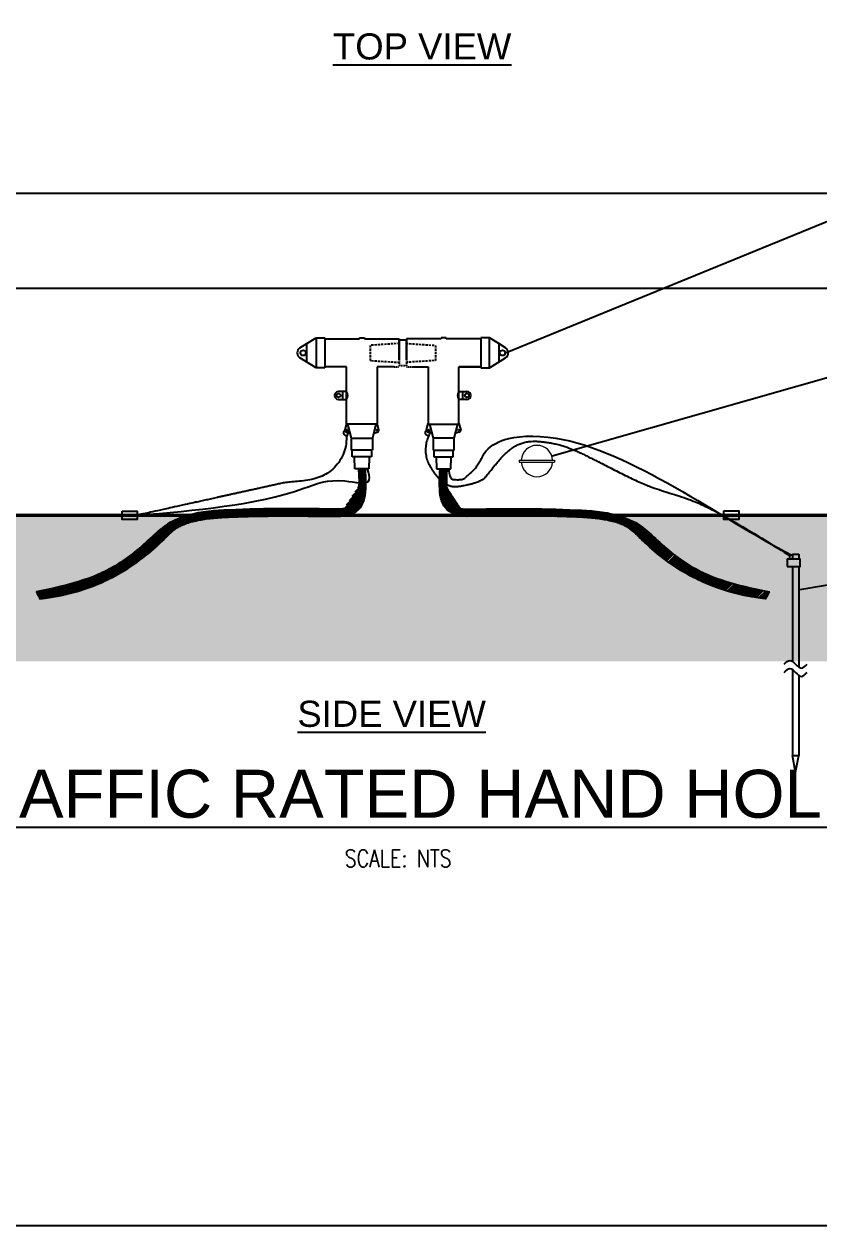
# Model space of a CAD drawing. Header units: feet. Extents: x -689 to 1837, y -511 to 1546.
# Drawn here: x 1557.3 to 1648.6, y 0 to 138 of the extents above; entities that cross this region are included whole.
import ezdxf

# ---------------------------------------------------------------- set-up
doc = ezdxf.new("R2010")
doc.units = ezdxf.units.FT
doc.header["$MEASUREMENT"] = 0
doc.linetypes.add('HIDDEN', pattern=[0.375, 0.25, -0.125])
for name, color, linetype in [('CABLE', 2, 'Continuous'), ('E-DETL', 7, 'Continuous'), ('E-EQPM-HRDW', 16, 'Continuous'), ('E-GRND', 3, 'Continuous'), ('EQUIPMENT', 6, 'Continuous'), ('G-ANNO-TEXT', 1, 'Continuous'), ('SOIL', 254, 'Continuous'), ('TEXT', 1, 'Continuous'), ('X-SES2-TREN_SECT$0$G-TEXT', 7, 'Continuous')]:
    doc.layers.add(name, color=color, linetype=linetype)
doc.layers.add('CONDUIT', color=6, linetype='Continuous', lineweight=18)
doc.layers.add('G-ANNO-NONPLOT', color=181, linetype='Continuous', plot=False)
doc.layers.add('G-NPLT', color=67, linetype='Continuous', plot=False)
doc.styles.add('NEI-A', font='arial.ttf')
pattern_1 = [(45, (-6020171.330312392, -2131001.438029963), (-0.08750446417183527, 0.08750446417183527), [])]
pattern_2 = [(45, (-6020180.722939454, -2131001.438029963), (-0.08750446417183527, 0.08750446417183527), [])]

msp = doc.modelspace()

# ---------------------------------------------------------------- hatches: boundary and pattern name
at = {"layer": 'G-ANNO-NONPLOT', "true_color": 0xf8d731}
h = msp.add_hatch(dxfattribs=at)
h.set_pattern_fill('ANSI31', color=40, scale=0.9900000000000001)
h.set_pattern_definition(pattern_2)
edge = h.paths.add_edge_path()
edge.add_arc((1594.845111898147, 89.05027912184596), 3.371146855893491, 285.8633962950907, 300.136237764928)
edge.add_spline(control_points=[(1596.537622530945, 86.13479650625959), (1596.62710319832, 84.31677705375478), (1596.570448214188, 81.68320287112147), (1593.480939805508, 81.44693551817909), (1593.480939805508, 81.44693551817909)], knot_values=[83.43145569272993, 83.43145569272993, 83.43145569272993, 83.43145569272993, 87.87574356637529, 89.95647029016055, 89.95647029016055, 89.95647029016055, 89.95647029016055], weights=[1, 1, 1, 1, 1], degree=3, periodic=0)
edge.add_spline(control_points=[(1593.480939805508, 81.44693551817909), (1593.068867222406, 81.45222216146067), (1592.657252458856, 81.45750280376524), (1590.184753299691, 81.48785106698051), (1588.134877856821, 81.50719540379941), (1585.076879173517, 81.4850560342893), (1584.060348224826, 81.46916541736573), (1582.539676512592, 81.42741953581572), (1582.033473035321, 81.41052016569301), (1581.022421272472, 81.36990657495335), (1580.514622350223, 81.34710230864584), (1579.401696769521, 81.280724467244), (1578.802533746697, 81.23117705387995), (1577.690034181811, 81.08391162427142), (1577.174056690186, 80.98916392121464), (1576.187381174415, 80.7346367505379), (1575.73010128364, 80.5769672547467), (1575.180608632043, 80.31664645858109), (1575.030411618762, 80.23543065600097), (1574.75628433004, 80.06622882839292), (1574.63782669697, 79.98241882072762), (1574.353518726304, 79.75517560867593), (1574.192023717798, 79.61187440156937), (1573.840303711593, 79.27970393421128), (1573.650211528875, 79.09097202355042), (1573.234461320564, 78.68023229762912), (1573.003857607022, 78.45556872803718), (1571.975187166594, 77.49594769394025), (1571.129031179473, 76.7992053781636), (1569.337475385517, 75.52330799587071), (1568.388520153239, 74.94341895449907), (1566.67841169145, 74.06724853441119), (1565.936707498506, 73.7358755171299), (1564.007004874758, 72.99143427051604), (1562.797720153816, 72.63342442782596), (1560.954470732249, 72.24554013693705), (1560.33515692316, 72.14112893445417), (1559.516526430845, 72.03754002274945), (1559.319448517635, 72.01537605002522), (1559.122499509715, 71.99578438326716)], knot_values=[0, 0, 0, 0, 1.248940863479177, 1.248940863479177, 7.510492271591446, 7.510492271591446, 10.64126797564758, 10.64126797564758, 12.20665582767566, 12.20665582767566, 13.77204367970373, 13.77204367970373, 15.77184317922644, 15.77184317922644, 17.66237193590699, 17.66237193590699, 19.55290069258755, 19.55290069258755, 20.34553650617276, 20.34553650617276, 21.13817231975798, 21.13817231975798, 21.99962579107284, 21.99962579107284, 22.86179158790927, 22.86179158790927, 23.72395738474571, 23.72395738474571, 26.70471573263455, 26.70471573263455, 29.68547408052339, 29.68547408052339, 31.86214855415614, 31.86214855415614, 35.23481619579239, 35.23481619579239, 36.92115001661051, 36.92115001661051, 37.45383673220445, 37.45383673220445, 37.45383673220445, 37.45383673220445], weights=[1, 1, 1, 1, 1, 1, 1, 1, 1, 1, 1, 1, 1, 1, 1, 1, 1, 1, 1, 1, 1, 1, 1, 1, 1, 1, 1, 1, 1, 1, 1, 1, 1, 1, 1, 1, 1, 1, 1, 1], degree=3, periodic=0)
edge.add_spline(control_points=[(1559.122499509715, 71.99578438326716), (1558.984669536352, 72.25620164955035), (1558.846839564852, 72.5166189162992), (1558.709009593353, 72.77703618211672)], knot_values=[37.45383673220445, 37.45383673220445, 37.45383673220445, 37.45383673220445, 38.45383673220445, 38.45383673220445, 38.45383673220445, 38.45383673220445], weights=[1, 1, 1, 1], degree=3, periodic=0)
edge.add_spline(control_points=[(1558.709009593353, 72.77703618211672), (1561.670488920063, 73.40578785119578), (1566.415741219185, 74.4132523550652), (1570.872594653629, 77.97369866119698), (1573.489509464242, 80.55119019467384), (1576.663106018677, 81.92696805065498), (1583.505901115946, 82.39326275046915), (1589.339766233228, 82.31890609581023), (1593.602307497524, 82.26457705302164)], knot_values=[38.45383673220445, 38.45383673220445, 38.45383673220445, 38.45383673220445, 47.46530847609966, 52.8931430027568, 55.44213900193881, 58.48591759060378, 63.24841332338417, 76.16766898730667, 76.16766898730667, 76.16766898730667, 76.16766898730667], weights=[1, 1, 1, 1, 1, 1, 1, 1, 1], degree=3, periodic=0)
edge.add_spline(control_points=[(1593.602307497524, 82.26457705302164), (1593.96886087954, 82.30793706607074), (1595.630977585912, 82.50455072661862), (1595.80181048438, 84.26169476425275), (1595.766597189941, 85.80751857254654)], knot_values=[76.16766898730667, 76.16766898730667, 76.16766898730667, 76.16766898730667, 77.22583108524645, 80.96584840572132, 80.96584840572132, 80.96584840572132, 80.96584840572132], weights=[1, 1, 1, 1, 1], degree=3, periodic=0)
edge = h.paths.add_edge_path()
edge.add_spline(control_points=[(1595.766597189009, 85.80751857254654), (1595.758559970185, 86.1603434337303), (1595.741751379333, 86.52234695851803), (1595.72494278755, 86.88435048330575)], knot_values=[80.96584840608911, 80.96584840608911, 80.96584840608911, 80.96584840608911, 81.81948456108434, 81.81948456108434, 81.81948456108434, 81.81948456108434], weights=[1, 1, 1, 1], degree=3, periodic=0)
edge.add_spline(control_points=[(1595.72494278755, 86.88435048330575), (1595.800263292156, 86.88435048330575), (1595.875583794899, 86.88435048330575), (1595.950904298574, 86.88435048330575)], knot_values=[81.81948456108434, 81.81948456108434, 81.81948456108434, 81.81948456108434, 82.11226807174496, 82.11226807174496, 82.11226807174496, 82.11226807174496], weights=[1, 1, 1, 1], degree=3, periodic=0)
edge.add_spline(control_points=[(1595.950904298574, 86.88435048330575), (1596.029566485435, 86.88435048330575), (1596.108228671364, 86.88435048330575), (1596.186890859157, 86.88435048330575)], knot_values=[82.11226807174496, 82.11226807174496, 82.11226807174496, 82.11226807174496, 82.4180412693049, 82.4180412693049, 82.4180412693049, 82.4180412693049], weights=[1, 1, 1, 1], degree=3, periodic=0)
edge.add_spline(control_points=[(1596.186890859157, 86.88435048330575), (1596.226221953519, 86.88435048330575), (1596.265553046949, 86.88435048330575), (1596.30488414038, 86.88435048330575)], knot_values=[82.4180412693049, 82.4180412693049, 82.4180412693049, 82.4180412693049, 82.57092786788061, 82.57092786788061, 82.57092786788061, 82.57092786788061], weights=[1, 1, 1, 1], degree=3, periodic=0)
edge.add_spline(control_points=[(1596.30488414038, 86.88435048330575), (1596.336669920944, 86.88435048330575), (1596.368455700576, 86.88435048330575), (1596.400241482072, 86.88435048330575)], knot_values=[82.57092786788061, 82.57092786788061, 82.57092786788061, 82.57092786788061, 82.69448456108434, 82.69448456108434, 82.69448456108434, 82.69448456108434], weights=[1, 1, 1, 1], degree=3, periodic=0)
edge.add_spline(control_points=[(1596.400241482072, 86.88435048330575), (1596.416320023127, 86.88435048330575), (1596.43239856232, 86.88435048330575), (1596.448477103375, 86.88435048330575)], knot_values=[82.69448456108434, 82.69448456108434, 82.69448456108434, 82.69448456108434, 82.75698456108434, 82.75698456108434, 82.75698456108434, 82.75698456108434], weights=[1, 1, 1, 1], degree=3, periodic=0)
edge.add_spline(control_points=[(1596.448477103375, 86.88435048330575), (1596.456516373903, 86.88435048330575), (1596.46455564443, 86.88435048330575), (1596.472594914958, 86.88435048330575)], knot_values=[82.75698456108434, 82.75698456108434, 82.75698456108434, 82.75698456108434, 82.78823456108434, 82.78823456108434, 82.78823456108434, 82.78823456108434], weights=[1, 1, 1, 1], degree=3, periodic=0)
edge.add_spline(control_points=[(1596.472594914958, 86.88435048330575), (1596.476614550687, 86.88435048330575), (1596.480634185486, 86.88435048330575), (1596.484653820284, 86.88435048330575)], knot_values=[82.78823456108434, 82.78823456108434, 82.78823456108434, 82.78823456108434, 82.80385956108434, 82.80385956108434, 82.80385956108434, 82.80385956108434], weights=[1, 1, 1, 1], degree=3, periodic=0)
edge.add_spline(control_points=[(1596.496711253189, 86.88435048330575), (1596.496711743996, 86.88435048330575), (1596.496712234803, 86.88435048330575), (1596.49671272561, 86.88435048330575), (1596.510551548563, 86.63593291398138), (1596.525301191024, 86.38513479521498), (1596.537622530945, 86.13479650625959)], knot_values=[82.8194826537357, 82.8194826537357, 82.8194826537357, 82.8194826537357, 82.81948456108434, 82.81948456108434, 82.81948456108434, 83.43145569272993, 83.43145569272993, 83.43145569272993, 83.43145569272993], weights=[1, 1, 1, 1, 1, 1, 1], degree=3, periodic=0)
edge.add_spline(control_points=[(1596.537622530945, 86.13479650625959), (1596.62710319832, 84.31677705375478), (1596.570448214188, 81.68320287112147), (1593.480939805508, 81.44693551817909), (1593.480939805508, 81.44693551817909)], knot_values=[83.43145569272993, 83.43145569272993, 83.43145569272993, 83.43145569272993, 87.87574356637529, 89.95647029016055, 89.95647029016055, 89.95647029016055, 89.95647029016055], weights=[1, 1, 1, 1, 1], degree=3, periodic=0)
edge.add_arc((1594.845111898147, 89.05027912184596), 3.371146855971749, 285.8633962778754, 300.13623776492796, ccw=False)
h = msp.add_hatch(dxfattribs=at)
h.set_pattern_fill('ANSI31', color=40, scale=0.9900000000000001)
h.set_pattern_definition(pattern_2)
edge = h.paths.add_edge_path()
edge.add_spline(control_points=[(1596.537622530945, 86.13479650625959), (1596.62710319832, 84.31677705375478), (1596.570448214188, 81.68320287112147), (1593.480939805508, 81.44693551817909), (1593.480939805508, 81.44693551817909)], knot_values=[83.43145569272993, 83.43145569272993, 83.43145569272993, 83.43145569272993, 87.87574356637529, 89.95647029016055, 89.95647029016055, 89.95647029016055, 89.95647029016055], weights=[1, 1, 1, 1, 1], degree=3, periodic=0)
edge.add_spline(control_points=[(1593.480939805508, 81.44693551817909), (1593.068867222406, 81.45222216146067), (1592.657252458856, 81.45750280376524), (1590.184753299691, 81.48785106698051), (1588.134877856821, 81.50719540379941), (1585.076879173517, 81.4850560342893), (1584.060348224826, 81.46916541736573), (1582.539676512592, 81.42741953581572), (1582.033473035321, 81.41052016569301), (1581.022421272472, 81.36990657495335), (1580.514622350223, 81.34710230864584), (1579.401696769521, 81.280724467244), (1578.802533746697, 81.23117705387995), (1577.690034181811, 81.08391162427142), (1577.174056690186, 80.98916392121464), (1576.187381174415, 80.7346367505379), (1575.73010128364, 80.5769672547467), (1575.180608632043, 80.31664645858109), (1575.030411618762, 80.23543065600097), (1574.75628433004, 80.06622882839292), (1574.63782669697, 79.98241882072762), (1574.353518726304, 79.75517560867593), (1574.192023717798, 79.61187440156937), (1573.840303711593, 79.27970393421128), (1573.650211528875, 79.09097202355042), (1573.234461320564, 78.68023229762912), (1573.003857607022, 78.45556872803718), (1571.975187166594, 77.49594769394025), (1571.129031179473, 76.7992053781636), (1569.337475385517, 75.52330799587071), (1568.388520153239, 74.94341895449907), (1566.67841169145, 74.06724853441119), (1565.936707498506, 73.7358755171299), (1564.007004874758, 72.99143427051604), (1562.797720153816, 72.63342442782596), (1560.954470732249, 72.24554013693705), (1560.33515692316, 72.14112893445417), (1559.516526430845, 72.03754002274945), (1559.319448517635, 72.01537605002522), (1559.122499509715, 71.99578438326716)], knot_values=[0, 0, 0, 0, 1.248940863479177, 1.248940863479177, 7.510492271591446, 7.510492271591446, 10.64126797564758, 10.64126797564758, 12.20665582767566, 12.20665582767566, 13.77204367970373, 13.77204367970373, 15.77184317922644, 15.77184317922644, 17.66237193590699, 17.66237193590699, 19.55290069258755, 19.55290069258755, 20.34553650617276, 20.34553650617276, 21.13817231975798, 21.13817231975798, 21.99962579107284, 21.99962579107284, 22.86179158790927, 22.86179158790927, 23.72395738474571, 23.72395738474571, 26.70471573263455, 26.70471573263455, 29.68547408052339, 29.68547408052339, 31.86214855415614, 31.86214855415614, 35.23481619579239, 35.23481619579239, 36.92115001661051, 36.92115001661051, 37.45383673220445, 37.45383673220445, 37.45383673220445, 37.45383673220445], weights=[1, 1, 1, 1, 1, 1, 1, 1, 1, 1, 1, 1, 1, 1, 1, 1, 1, 1, 1, 1, 1, 1, 1, 1, 1, 1, 1, 1, 1, 1, 1, 1, 1, 1, 1, 1, 1, 1, 1, 1], degree=3, periodic=0)
edge.add_spline(control_points=[(1559.122499509715, 71.99578438326716), (1558.984669536352, 72.25620164955035), (1558.846839564852, 72.5166189162992), (1558.709009593353, 72.77703618211672)], knot_values=[37.45383673220445, 37.45383673220445, 37.45383673220445, 37.45383673220445, 38.45383673220445, 38.45383673220445, 38.45383673220445, 38.45383673220445], weights=[1, 1, 1, 1], degree=3, periodic=0)
edge.add_spline(control_points=[(1558.709009593353, 72.77703618211672), (1561.670488920063, 73.40578785119578), (1566.415741219185, 74.4132523550652), (1570.872594653629, 77.97369866119698), (1573.477966753766, 80.56272911140695), (1576.663106018677, 81.92696805065498), (1583.505901115946, 82.39326275046915), (1589.339766233228, 82.31890609581023), (1593.602307497524, 82.26457705302164)], knot_values=[38.45383673220445, 38.45383673220445, 38.45383673220445, 38.45383673220445, 47.46530847609966, 52.8931430027568, 55.44213900193881, 58.48591759060378, 63.24841332338417, 76.16766898730667, 76.16766898730667, 76.16766898730667, 76.16766898730667], weights=[1, 1, 1, 1, 1, 1, 1, 1, 1], degree=3, periodic=0)
edge.add_spline(control_points=[(1593.602307497524, 82.26457705302164), (1593.96886087954, 82.30793706607074), (1595.630977585912, 82.50455072661862), (1595.80181048438, 84.26169476425275), (1595.766597189009, 85.80751857254654)], knot_values=[76.16766898730667, 76.16766898730667, 76.16766898730667, 76.16766898730667, 77.22583108524645, 80.96584840608911, 80.96584840608911, 80.96584840608911, 80.96584840608911], weights=[1, 1, 1, 1, 1], degree=3, periodic=0)
edge.add_arc((1594.845111898147, 89.05027912184596), 3.371146855908663, 285.8633962778754, 300.136237764928)
h = msp.add_hatch(dxfattribs=at)
h.set_pattern_fill('ANSI31', color=40, scale=0.9900000000000001)
h.set_pattern_definition(pattern_1)
edge = h.paths.add_edge_path()
edge.add_arc((1606.741012336686, 89.05027912184596), 3.371146855893491, 239.8637622350721, 254.1366037049093, ccw=False)
edge.add_spline(control_points=[(1605.048501702957, 86.13479650625959), (1604.959021035582, 84.31677705375478), (1605.015676019713, 81.68320287112147), (1608.105184428394, 81.44693551817909), (1608.105184428394, 81.44693551817909)], knot_values=[83.43145569272993, 83.43145569272993, 83.43145569272993, 83.43145569272993, 87.87574356637529, 89.95647029016055, 89.95647029016055, 89.95647029016055, 89.95647029016055], weights=[1, 1, 1, 1, 1], degree=3, periodic=0)
edge.add_spline(control_points=[(1608.105184428394, 81.44693551817909), (1608.517257011496, 81.45222216146067), (1608.928871775046, 81.45750280376524), (1611.401370934211, 81.48785106698051), (1613.451246378012, 81.50719540379941), (1616.509245060384, 81.4850560342893), (1617.525776008144, 81.46916541736573), (1619.04644772131, 81.42741953581572), (1619.552651198581, 81.41052016569301), (1620.563702962361, 81.36990657495335), (1621.071501884609, 81.34710230864584), (1622.184427464381, 81.280724467244), (1622.783590486273, 81.23117705387995), (1623.896090053022, 81.08391162427142), (1624.412067543715, 80.98916392121464), (1625.398743059486, 80.7346367505379), (1625.856022949331, 80.5769672547467), (1626.40551560279, 80.31664645858109), (1626.555712616071, 80.23543065600097), (1626.829839903861, 80.06622882839292), (1626.948297537863, 79.98241882072762), (1627.232605506666, 79.75517560867593), (1627.394100516103, 79.61187440156937), (1627.745820522308, 79.27970393421128), (1627.935912705027, 79.09097202355042), (1628.351662912406, 78.68023229762912), (1628.582266627811, 78.45556872803718), (1629.610937066376, 77.49594769394025), (1630.457093054429, 76.7992053781636), (1632.248648848385, 75.52330799587071), (1633.197604079731, 74.94341895449907), (1634.907712543383, 74.06724853441119), (1635.649416735396, 73.7358755171299), (1637.579119360074, 72.99143427051604), (1638.788404080085, 72.63342442782596), (1640.631653500721, 72.24554013693705), (1641.25096730981, 72.14112893445417), (1642.069597803988, 72.03754002274945), (1642.266675716266, 72.01537605002522), (1642.463624725118, 71.99578438326716)], knot_values=[0, 0, 0, 0, 1.248940863479177, 1.248940863479177, 7.510492271591446, 7.510492271591446, 10.64126797564758, 10.64126797564758, 12.20665582767566, 12.20665582767566, 13.77204367970373, 13.77204367970373, 15.77184317922644, 15.77184317922644, 17.66237193590699, 17.66237193590699, 19.55290069258755, 19.55290069258755, 20.34553650617276, 20.34553650617276, 21.13817231975798, 21.13817231975798, 21.99962579107284, 21.99962579107284, 22.86179158790927, 22.86179158790927, 23.72395738474571, 23.72395738474571, 26.70471573263455, 26.70471573263455, 29.68547408052339, 29.68547408052339, 31.86214855415614, 31.86214855415614, 35.23481619579239, 35.23481619579239, 36.92115001661051, 36.92115001661051, 37.45383673220445, 37.45383673220445, 37.45383673220445, 37.45383673220445], weights=[1, 1, 1, 1, 1, 1, 1, 1, 1, 1, 1, 1, 1, 1, 1, 1, 1, 1, 1, 1, 1, 1, 1, 1, 1, 1, 1, 1, 1, 1, 1, 1, 1, 1, 1, 1, 1, 1, 1, 1], degree=3, periodic=0)
edge.add_spline(control_points=[(1642.463624725118, 71.99578438326716), (1642.601454696618, 72.25620164955035), (1642.739284669049, 72.5166189162992), (1642.87711464148, 72.77703618211672)], knot_values=[37.45383673220445, 37.45383673220445, 37.45383673220445, 37.45383673220445, 38.45383673220445, 38.45383673220445, 38.45383673220445, 38.45383673220445], weights=[1, 1, 1, 1], degree=3, periodic=0)
edge.add_spline(control_points=[(1642.87711464148, 72.77703618211672), (1639.91563531477, 73.40578785119578), (1635.170383013785, 74.4132523550652), (1630.713529579341, 77.97369866119698), (1628.096614770591, 80.55119019467384), (1624.923018215224, 81.92696805065498), (1618.080223117955, 82.39326275046915), (1612.246357999742, 82.31890609581023), (1607.983816736378, 82.26457705302164)], knot_values=[38.45383673220445, 38.45383673220445, 38.45383673220445, 38.45383673220445, 47.46530847609966, 52.8931430027568, 55.44213900193881, 58.48591759060378, 63.24841332338417, 76.16766898730667, 76.16766898730667, 76.16766898730667, 76.16766898730667], weights=[1, 1, 1, 1, 1, 1, 1, 1, 1], degree=3, periodic=0)
edge.add_spline(control_points=[(1607.983816736378, 82.26457705302164), (1607.61726335343, 82.30793706607074), (1605.95514664799, 82.50455072661862), (1605.784313750453, 84.26169476425275), (1605.81952704303, 85.80751857254654)], knot_values=[76.16766898730667, 76.16766898730667, 76.16766898730667, 76.16766898730667, 77.22583108524645, 80.96584840572132, 80.96584840572132, 80.96584840572132, 80.96584840572132], weights=[1, 1, 1, 1, 1], degree=3, periodic=0)
edge = h.paths.add_edge_path()
edge.add_spline(control_points=[(1605.819527043961, 85.80751857254654), (1605.827564262785, 86.1603434337303), (1605.844372854568, 86.52234695851803), (1605.86118144542, 86.88435048330575)], knot_values=[80.96584840608911, 80.96584840608911, 80.96584840608911, 80.96584840608911, 81.81948456108434, 81.81948456108434, 81.81948456108434, 81.81948456108434], weights=[1, 1, 1, 1], degree=3, periodic=0)
edge.add_spline(control_points=[(1605.86118144542, 86.88435048330575), (1605.785860941745, 86.88435048330575), (1605.710540439002, 86.88435048330575), (1605.635219935328, 86.88435048330575)], knot_values=[81.81948456108434, 81.81948456108434, 81.81948456108434, 81.81948456108434, 82.11226807174496, 82.11226807174496, 82.11226807174496, 82.11226807174496], weights=[1, 1, 1, 1], degree=3, periodic=0)
edge.add_spline(control_points=[(1605.635219935328, 86.88435048330575), (1605.556557749398, 86.88435048330575), (1605.477895562537, 86.88435048330575), (1605.399233374745, 86.88435048330575)], knot_values=[82.11226807174496, 82.11226807174496, 82.11226807174496, 82.11226807174496, 82.4180412693049, 82.4180412693049, 82.4180412693049, 82.4180412693049], weights=[1, 1, 1, 1], degree=3, periodic=0)
edge.add_spline(control_points=[(1605.399233374745, 86.88435048330575), (1605.359902280383, 86.88435048330575), (1605.320571187884, 86.88435048330575), (1605.281240094453, 86.88435048330575)], knot_values=[82.4180412693049, 82.4180412693049, 82.4180412693049, 82.4180412693049, 82.57092786788061, 82.57092786788061, 82.57092786788061, 82.57092786788061], weights=[1, 1, 1, 1], degree=3, periodic=0)
edge.add_spline(control_points=[(1605.281240094453, 86.88435048330575), (1605.249454313889, 86.88435048330575), (1605.217668533325, 86.88435048330575), (1605.185882752761, 86.88435048330575)], knot_values=[82.57092786788061, 82.57092786788061, 82.57092786788061, 82.57092786788061, 82.69448456108434, 82.69448456108434, 82.69448456108434, 82.69448456108434], weights=[1, 1, 1, 1], degree=3, periodic=0)
edge.add_spline(control_points=[(1605.185882752761, 86.88435048330575), (1605.169804211706, 86.88435048330575), (1605.153725670651, 86.88435048330575), (1605.137647130527, 86.88435048330575)], knot_values=[82.69448456108434, 82.69448456108434, 82.69448456108434, 82.69448456108434, 82.75698456108434, 82.75698456108434, 82.75698456108434, 82.75698456108434], weights=[1, 1, 1, 1], degree=3, periodic=0)
edge.add_spline(control_points=[(1605.137647130527, 86.88435048330575), (1605.12960786093, 86.88435048330575), (1605.121568589471, 86.88435048330575), (1605.113529318944, 86.88435048330575)], knot_values=[82.75698456108434, 82.75698456108434, 82.75698456108434, 82.75698456108434, 82.78823456108434, 82.78823456108434, 82.78823456108434, 82.78823456108434], weights=[1, 1, 1, 1], degree=3, periodic=0)
edge.add_spline(control_points=[(1605.113529318944, 86.88435048330575), (1605.109509684145, 86.88435048330575), (1605.105490048416, 86.88435048330575), (1605.101470412686, 86.88435048330575)], knot_values=[82.78823456108434, 82.78823456108434, 82.78823456108434, 82.78823456108434, 82.80385956108434, 82.80385956108434, 82.80385956108434, 82.80385956108434], weights=[1, 1, 1, 1], degree=3, periodic=0)
edge.add_spline(control_points=[(1605.089412980713, 86.88435048330575), (1605.089412489906, 86.88435048330575), (1605.089411999099, 86.88435048330575), (1605.089411507361, 86.88435048330575), (1605.075572685339, 86.63593291398138), (1605.060823043808, 86.38513479521498), (1605.048501702957, 86.13479650625959)], knot_values=[82.8194826537357, 82.8194826537357, 82.8194826537357, 82.8194826537357, 82.81948456108434, 82.81948456108434, 82.81948456108434, 83.43145569272993, 83.43145569272993, 83.43145569272993, 83.43145569272993], weights=[1, 1, 1, 1, 1, 1, 1], degree=3, periodic=0)
edge.add_spline(control_points=[(1605.048501702957, 86.13479650625959), (1604.959021035582, 84.31677705375478), (1605.015676019713, 81.68320287112147), (1608.105184428394, 81.44693551817909), (1608.105184428394, 81.44693551817909)], knot_values=[83.43145569272993, 83.43145569272993, 83.43145569272993, 83.43145569272993, 87.87574356637529, 89.95647029016055, 89.95647029016055, 89.95647029016055, 89.95647029016055], weights=[1, 1, 1, 1, 1], degree=3, periodic=0)
edge.add_arc((1606.741012336686, 89.05027912184596), 3.371146855971749, 239.8637622350721, 254.1366037221246)
h = msp.add_hatch(dxfattribs=at)
h.set_pattern_fill('ANSI31', color=40, scale=0.9900000000000001)
h.set_pattern_definition(pattern_1)
edge = h.paths.add_edge_path()
edge.add_spline(control_points=[(1605.048501703888, 86.13479650625959), (1604.959021034651, 84.31677705375478), (1605.015676018782, 81.68320287112147), (1608.105184428394, 81.44693551817909), (1608.105184428394, 81.44693551817909)], knot_values=[83.43145569309515, 83.43145569309515, 83.43145569309515, 83.43145569309515, 87.87574356637529, 89.95647029016055, 89.95647029016055, 89.95647029016055, 89.95647029016055], weights=[1, 1, 1, 1, 1], degree=3, periodic=0)
edge.add_spline(control_points=[(1608.105184428394, 81.44693551817909), (1608.517257011496, 81.45222216146067), (1608.928871775046, 81.45750280376524), (1611.401370934211, 81.48785106698051), (1613.451246378012, 81.50719540379941), (1616.509245060384, 81.4850560342893), (1617.525776008144, 81.46916541736573), (1619.04644772131, 81.42741953581572), (1619.552651198581, 81.41052016569301), (1620.563702962361, 81.36990657495335), (1621.071501884609, 81.34710230864584), (1622.184427464381, 81.280724467244), (1622.783590486273, 81.23117705387995), (1623.896090053022, 81.08391162427142), (1624.412067543715, 80.98916392121464), (1625.398743059486, 80.7346367505379), (1625.856022949331, 80.5769672547467), (1626.40551560279, 80.31664645858109), (1626.555712616071, 80.23543065600097), (1626.829839903861, 80.06622882839292), (1626.948297537863, 79.98241882072762), (1627.232605506666, 79.75517560867593), (1627.394100516103, 79.61187440156937), (1627.745820522308, 79.27970393421128), (1627.935912705027, 79.09097202355042), (1628.351662912406, 78.68023229762912), (1628.582266627811, 78.45556872803718), (1629.610937066376, 77.49594769394025), (1630.457093054429, 76.7992053781636), (1632.248648848385, 75.52330799587071), (1633.197604079731, 74.94341895449907), (1634.907712543383, 74.06724853441119), (1635.649416735396, 73.7358755171299), (1637.579119360074, 72.99143427051604), (1638.788404080085, 72.63342442782596), (1640.631653500721, 72.24554013693705), (1641.25096730981, 72.14112893445417), (1642.069597803988, 72.03754002274945), (1642.266675716266, 72.01537605002522), (1642.463624725118, 71.99578438326716)], knot_values=[0, 0, 0, 0, 1.248940863479177, 1.248940863479177, 7.510492271591446, 7.510492271591446, 10.64126797564758, 10.64126797564758, 12.20665582767566, 12.20665582767566, 13.77204367970373, 13.77204367970373, 15.77184317922644, 15.77184317922644, 17.66237193590699, 17.66237193590699, 19.55290069258755, 19.55290069258755, 20.34553650617276, 20.34553650617276, 21.13817231975798, 21.13817231975798, 21.99962579107284, 21.99962579107284, 22.86179158790927, 22.86179158790927, 23.72395738474571, 23.72395738474571, 26.70471573263455, 26.70471573263455, 29.68547408052339, 29.68547408052339, 31.86214855415614, 31.86214855415614, 35.23481619579239, 35.23481619579239, 36.92115001661051, 36.92115001661051, 37.45383673220445, 37.45383673220445, 37.45383673220445, 37.45383673220445], weights=[1, 1, 1, 1, 1, 1, 1, 1, 1, 1, 1, 1, 1, 1, 1, 1, 1, 1, 1, 1, 1, 1, 1, 1, 1, 1, 1, 1, 1, 1, 1, 1, 1, 1, 1, 1, 1, 1, 1, 1], degree=3, periodic=0)
edge.add_spline(control_points=[(1642.463624725118, 71.99578438326716), (1642.601454696618, 72.25620164955035), (1642.739284669049, 72.5166189162992), (1642.87711464148, 72.77703618211672)], knot_values=[37.45383673220445, 37.45383673220445, 37.45383673220445, 37.45383673220445, 38.45383673220445, 38.45383673220445, 38.45383673220445, 38.45383673220445], weights=[1, 1, 1, 1], degree=3, periodic=0)
edge.add_spline(control_points=[(1642.87711464148, 72.77703618211672), (1639.91563531477, 73.40578785119578), (1635.170383013785, 74.4132523550652), (1630.713529579341, 77.97369866119698), (1628.108157480136, 80.56272911140695), (1624.923018215224, 81.92696805065498), (1618.080223117955, 82.39326275046915), (1612.246357999742, 82.31890609581023), (1607.983816736378, 82.26457705302164)], knot_values=[38.45383673220445, 38.45383673220445, 38.45383673220445, 38.45383673220445, 47.46530847609966, 52.8931430027568, 55.44213900193881, 58.48591759060378, 63.24841332338417, 76.16766898730667, 76.16766898730667, 76.16766898730667, 76.16766898730667], weights=[1, 1, 1, 1, 1, 1, 1, 1, 1], degree=3, periodic=0)
edge.add_spline(control_points=[(1607.983816736378, 82.26457705302164), (1607.61726335343, 82.30793706607074), (1605.95514664799, 82.50455072661862), (1605.784313751385, 84.26169476425275), (1605.81952704303, 85.80751857254654)], knot_values=[76.16766898730667, 76.16766898730667, 76.16766898730667, 76.16766898730667, 77.22583108524645, 80.96584840571971, 80.96584840571971, 80.96584840571971, 80.96584840571971], weights=[1, 1, 1, 1, 1], degree=3, periodic=0)
edge.add_arc((1606.741012336686, 89.05027912184596), 3.371146855908663, 239.8637622525581, 254.13660368983568, ccw=False)
at = {"layer": 'SOIL'}
h = msp.add_hatch(dxfattribs=at)
h.set_pattern_fill('AR-SAND', color=256)
h.set_pattern_definition([(37.50000000000001, (-6081183.643218096, -2152471.534689651), (-0.06299335810960816, 1.926823769013159), [0, -1.52, 0, -1.7, 0, -1.625]), (7.499999999999999, (-6081183.643218096, -2152471.534689651), (1.769776705267727, 2.82214606522974), [0, -0.82, 0, -1.37, 0, -0.525]), (327.5, (-6081184.873218097, -2152471.534689651), (3.114141861751495, 0.005659053536964942), [0, -0.5, 0, -1.8, 0, -2.35]), (317.5, (-6081184.873218097, -2152471.534689651), (3.006126604572294, 0.8776755649342494), [0, -0.25, 0, -1.18, 0, -1.35])])
h.paths.add_polyline_path([(1665.649692127481, 81.80994668370113), (1538.843937871046, 81.80994668370113), (1538.843937871046, 64.8047313685529), (1665.649692127481, 64.8047313685529)])

# ---------------------------------------------------------------- linework, layer by layer
at = {"layer": 'CABLE', "ltscale": 0.5}
for p, q in [((1645.543757819571, 77.10640162276104), (1645.543757819571, 76.54840616742149)), ((1645.543757819571, 77.10640162276104), (1646.293757819571, 77.10640162276104)), ((1646.293757819571, 77.10640162276104), (1646.293757819571, 76.54840616742149)), ((1645.543757819571, 75.68041171971709), (1645.543757819571, 64.81403327081352)), ((1646.293757819571, 75.68041171971709), (1646.293757819571, 64.12946904357523)), ((1645.543757819571, 63.86125444527715), (1645.543757819571, 54.0015326552093)), ((1646.293757819571, 63.1766902175732), (1646.293757819571, 54.0015326552093)), ((1645.543757819571, 54.0015326552093), (1646.293757819571, 54.0015326552093)), ((1645.918757819571, 52.10401305975392), (1645.543757819571, 54.0015326552093)), ((1645.918757819571, 52.10401305975392), (1646.293757819571, 54.0015326552093))]:
    msp.add_line(p, q, dxfattribs=at)
at = {"layer": 'CABLE', "flags": 128}
for points in [[(1594.152857306413, 90.77803807193413), (1594.388617021963, 90.61589244566858), (1594.333372709341, 90.62704185256734), (1594.360824104398, 90.59873826336116), (1594.32722283341, 90.60570424469188), (1594.35468630027, 90.57744254218414), (1594.321072957478, 90.58436663728207), (1594.348536424339, 90.55610493477434), (1594.314923079684, 90.56302902987227), (1594.342386547476, 90.53476732736453), (1594.271733567119, 90.54949664324522)], [(1603.545484369621, 90.77803807193413), (1603.78124408517, 90.61589244566858), (1603.72599977348, 90.62704185256734), (1603.753451167606, 90.59873826336116), (1603.719849896617, 90.60570424469188), (1603.747313364409, 90.57744254218414), (1603.713700019754, 90.58436663728207), (1603.741163487546, 90.55610493477434), (1603.707550143823, 90.56302902987227), (1603.735013610683, 90.53476732736453), (1603.664360629395, 90.54949664324522)]]:
    msp.add_lwpolyline(points, dxfattribs=at)
at = {"layer": 'CABLE', "const_width": 0.3821400000000001}
msp.add_lwpolyline([(1548.03482739348, 81.57665714714676), (1658.213872811757, 81.57665714714676)], dxfattribs=at)
at = {"layer": 'CABLE'}
for points in [[(1568.580987804569, 82.06015881430358), (1570.279932918027, 82.06015881430358), (1570.279932918027, 81.08355214679614), (1568.580987804569, 81.08355214679614)], [(1637.68891786132, 82.0724277398549), (1639.387862974778, 82.0724277398549), (1639.387862974778, 81.09582107234746), (1637.68891786132, 81.09582107234746)], [(1644.926579111256, 75.68041171971709), (1646.456355885603, 75.68041171971709), (1646.456355885603, 76.54840616742149), (1644.926579111256, 76.54840616742149)]]:
    msp.add_lwpolyline(points, close=True, dxfattribs=at)
for centre, radius, start, end in [((1594.29412639793, 91.06069171521813), 0.3159905665009947, 120.3840937059685, 243.444311530446), ((1594.152935941704, 91.08115986129269), 0.3521175017524268, 339.188297476457, 55.46745718433917), ((1603.686753460206, 91.06069171521813), 0.3159905665009947, 120.3840937059685, 243.444311530446), ((1603.545563004911, 91.08115986129269), 0.3521175017524268, 339.188297476457, 55.46745718433917)]:
    msp.add_arc(centre, radius, start, end, dxfattribs=at)
for points, weights, knots in [([(1594.482078877278, 90.95605325698853), (1594.430937523022, 90.82033489784226), (1594.379796168767, 90.68461653869599), (1594.328654814512, 90.5488981786184), (1594.379145137034, 88.63945057196543), (1593.395092787221, 87.00232491735369), (1591.685165580362, 86.15103861130774), (1589.97523837164, 85.29975230572745), (1588.075789372436, 85.50132842222229), (1570.279932918027, 81.57665714714676), (1570.279932918027, 81.57665714714676), (1570.279932918027, 81.57665714714676)], [1, 1, 1, 1, 0.8954432943061843, 0.8954432943061843, 1, 0.8954432943061843, 0.8954432943061843, 1, 1, 1], [0, 0, 0, 0, 1, 1, 1, 2.135306856282624, 2.135306856282624, 2.135306856282624, 3.270613712565249, 3.270613712565249, 24.88665349782872, 24.88665349782872, 24.88665349782872, 24.88665349782872]), ([(1603.874705940485, 90.95605325512588), (1603.82356458623, 90.82033489644527), (1603.772423232906, 90.68461653776467), (1603.721281880513, 90.54889818001539), (1603.236246428452, 89.44591109687462), (1603.306263742037, 88.24302395666021), (1603.915994700044, 87.20376072824001), (1604.525725656189, 86.1644975002855), (1605.583138962276, 84.62323757261034), (1609.826163621619, 85.31643625022843), (1613.055777912959, 89.5910511543043), (1614.44789419882, 90.71054102294147), (1620.679010285996, 89.21126682497561), (1628.97892445419, 84.55913661420345), (1632.801715580747, 83.93185303593054), (1637.63575927075, 81.70854497607797), (1645.255039164796, 76.94643702544272)], [1, 1, 1, 1, 0.9269745925845593, 0.9269745925845593, 1, 0.9269745925845593, 0.9269745925845593, 1, 1, 1, 1, 1, 1, 1, 1], [0, 0, 0, 0, 1, 1, 1, 1.944874303418962, 1.944874303418962, 1.944874303418962, 2.889748606837923, 2.889748606837923, 4.544784986440906, 18.19484945523579, 20.46486890417156, 24.55605691968662, 27.64293239639137, 30.11808141614047, 30.11808141614047, 30.11808141614047, 30.11808141614047])]:
    msp.add_rational_spline(points, weights, degree=3, knots=knots, dxfattribs=at)
for points in [[(1593.480939806439, 81.44693551817909), (1593.068867223337, 81.45222216146067), (1592.657252459787, 81.45750280376524), (1590.184753300622, 81.48785106698051), (1588.134877857752, 81.50719540379941), (1585.076879174449, 81.4850560342893), (1584.060348226689, 81.46916541736573), (1582.539676513523, 81.42741953581572), (1582.033473036252, 81.41052016569301), (1581.022421273403, 81.36990657495335), (1580.514622351155, 81.34710230864584), (1579.401696770452, 81.280724467244), (1578.802533747628, 81.23117705387995), (1577.690034182742, 81.08391162427142), (1577.174056691118, 80.98916392121464), (1576.187381176278, 80.7346367505379), (1575.730101284571, 80.5769672547467), (1575.180608632974, 80.31664645858109), (1575.030411619693, 80.23543065600097), (1574.756284330972, 80.06622882839292), (1574.637826697901, 79.98241882072762), (1574.353518727235, 79.75517560867593), (1574.19202371873, 79.61187440156937), (1573.840303712524, 79.27970393421128), (1573.650211529806, 79.09097202355042), (1573.234461322427, 78.68023229762912), (1573.003857607953, 78.45556872803718), (1571.975187167525, 77.49594769394025), (1571.129031180404, 76.7992053781636), (1569.337475386448, 75.52330799587071), (1568.388520154171, 74.94341895449907), (1566.678411692381, 74.06724853441119), (1565.936707499437, 73.7358755171299), (1564.00700487569, 72.99143427051604), (1562.797720154747, 72.63342442782596), (1560.954470733181, 72.24554013693705), (1560.335156924091, 72.14112893445417), (1559.516526431777, 72.03754002274945), (1559.319448518567, 72.01537605002522), (1559.122499510646, 71.99578438326716), (1558.984669538215, 72.25620164955035), (1558.846839565784, 72.5166189162992), (1558.709009594284, 72.77703618211672), (1561.670488920994, 73.40578785119578), (1566.415741220117, 74.4132523550652), (1570.87259465456, 77.97369866119698), (1573.477966754697, 80.56272911140695), (1576.663106019609, 81.92696805065498), (1583.505901116878, 82.39326275046915), (1589.339766234159, 82.31890609581023), (1593.602307498455, 82.26457705302164), (1593.968860880472, 82.30793706607074), (1595.926682017744, 82.53952993731946), (1595.815394490957, 84.93630887521431), (1595.724942789413, 86.88435048330575), (1595.98219943326, 86.88435048330575), (1596.2394560799, 86.88435048330575), (1596.496712726541, 86.88435048330575), (1596.611052550375, 84.83186221169308), (1596.860208480619, 81.70536202471703), (1593.480939806439, 81.44693551817909), (1593.480939806439, 81.44693551817909)], [(1608.105184429325, 81.44693551817909), (1608.517257012427, 81.45222216146067), (1608.928871775977, 81.45750280376524), (1611.401370935142, 81.48785106698051), (1613.451246378943, 81.50719540379941), (1616.509245061316, 81.4850560342893), (1617.525776009075, 81.46916541736573), (1619.046447722241, 81.42741953581572), (1619.552651199512, 81.41052016569301), (1620.563702963293, 81.36990657495335), (1621.071501885541, 81.34710230864584), (1622.184427466244, 81.280724467244), (1622.783590488136, 81.23117705387995), (1623.896090053953, 81.08391162427142), (1624.412067544647, 80.98916392121464), (1625.398743060417, 80.7346367505379), (1625.856022950262, 80.5769672547467), (1626.405515603721, 80.31664645858109), (1626.555712617002, 80.23543065600097), (1626.829839904793, 80.06622882839292), (1626.948297538795, 79.98241882072762), (1627.232605507597, 79.75517560867593), (1627.394100517035, 79.61187440156937), (1627.745820524171, 79.27970393421128), (1627.935912705958, 79.09097202355042), (1628.351662913337, 78.68023229762912), (1628.582266628742, 78.45556872803718), (1629.610937067308, 77.49594769394025), (1630.45709305536, 76.7992053781636), (1632.248648850247, 75.52330799587071), (1633.197604080662, 74.94341895449907), (1634.907712544315, 74.06724853441119), (1635.649416736327, 73.7358755171299), (1637.579119361006, 72.99143427051604), (1638.788404081017, 72.63342442782596), (1640.631653501652, 72.24554013693705), (1641.250967310742, 72.14112893445417), (1642.069597804919, 72.03754002274945), (1642.266675717197, 72.01537605002522), (1642.46362472605, 71.99578438326716), (1642.601454697549, 72.25620164955035), (1642.73928466998, 72.5166189162992), (1642.877114642411, 72.77703618211672), (1639.915635315701, 73.40578785119578), (1635.170383014716, 74.4132523550652), (1630.713529580273, 77.97369866119698), (1628.108157481067, 80.56272911140695), (1624.923018216155, 81.92696805065498), (1618.080223118886, 82.39326275046915), (1612.246358000673, 82.31890609581023), (1607.983816737309, 82.26457705302164), (1607.617263355292, 82.30793706607074), (1605.659442218021, 82.53952993731946), (1605.770729745738, 84.93630887521431), (1605.861181446351, 86.88435048330575), (1605.603924802504, 86.88435048330575), (1605.346668155864, 86.88435048330575), (1605.089411509223, 86.88435048330575), (1604.97507168632, 84.83186221169308), (1604.725915755145, 81.70536202471703), (1608.105184429325, 81.44693551817909), (1608.105184429325, 81.44693551817909)]]:
    msp.add_open_spline(points, degree=3, knots=[0, 0, 0, 0, 1.248940863479177, 1.248940863479177, 7.510492271591446, 7.510492271591446, 10.64126797564758, 10.64126797564758, 12.20665582767566, 12.20665582767566, 13.77204367970373, 13.77204367970373, 15.77184317922644, 15.77184317922644, 17.66237193590699, 17.66237193590699, 19.55290069258755, 19.55290069258755, 20.34553650617276, 20.34553650617276, 21.13817231975798, 21.13817231975798, 21.99962579107284, 21.99962579107284, 22.86179158790927, 22.86179158790927, 23.72395738474571, 23.72395738474571, 26.70471573263455, 26.70471573263455, 29.68547408052339, 29.68547408052339, 31.86214855415614, 31.86214855415614, 35.23481619579239, 35.23481619579239, 36.92115001661051, 36.92115001661051, 37.45383673220445, 37.45383673220445, 37.45383673220445, 38.45383673220445, 38.45383673220445, 38.45383673220445, 47.46530847609966, 52.8931430027568, 55.44213900193881, 58.48591759060378, 63.24841332338417, 76.16766898730667, 76.16766898730667, 76.16766898730667, 77.22583108524645, 81.81948456108434, 81.81948456108434, 81.81948456108434, 82.81948456108434, 82.81948456108434, 82.81948456108434, 87.87574356637529, 89.95647029016055, 89.95647029016055, 89.95647029016055, 89.95647029016055], dxfattribs=at)
msp.add_open_spline([(1645.270507493056, 76.54840616742149), (1645.2597445352, 76.68523402372375), (1645.248069536872, 76.82315766019747), (1645.236394538544, 76.96108129620552)], degree=3, dxfattribs=at)
at = {"layer": 'CABLE', "ltscale": 0.5}
for points in [[(1644.605601895601, 64.47175029618666), (1645.262180482037, 64.92002203222364), (1645.918759067543, 64.47175029618666), (1646.575337654911, 64.02347856014967), (1647.231916240416, 64.47175029618666)], [(1644.605601895601, 63.51897147018462), (1645.262180482037, 63.96724320668727), (1645.918759067543, 63.51897147018462), (1646.575337654911, 63.07069973414764), (1647.231916240416, 63.51897147018462)]]:
    msp.add_spline(points, degree=3, dxfattribs=at)
at = {"layer": 'CONDUIT'}
for p, q in [((1614.182309144177, 87.90904665365815), (1618.23230914399, 87.90904665365815)), ((1614.182309144177, 87.90904665365815), (1614.182309144177, 87.68404665403068)), ((1614.182309144177, 87.68404665403068), (1618.23230914399, 87.68404665403068)), ((1618.23230914399, 87.90904665365815), (1618.23230914399, 87.68404665403068))]:
    msp.add_line(p, q, dxfattribs=at)
for start, end in [(3.583321698439379, 176.4166783015606), (183.5833216984394, 356.4166783015606)]:
    msp.add_arc((1616.207309144549, 87.79654665384442), 1.8, start, end, dxfattribs=at)
at = {"layer": 'E-DETL'}
for p, q in [((1588.989611022174, 100.7783815250732), (1589.776115856133, 101.2693951348774)), ((1589.776115856133, 101.2693951348774), (1590.838266465813, 101.9324939972721)), ((1589.776115856133, 99.14226113585755), (1589.776115856133, 101.2693951348774)), ((1590.838266465813, 101.9324939972721), (1590.838266465813, 98.47916241874918)), ((1590.838266465813, 101.9324939972721), (1591.827175041661, 101.9324939972721)), ((1591.827175041661, 101.9324939972721), (1591.827175041661, 98.47916241874918)), ((1591.827175041661, 101.8069183351472), (1595.811581878923, 101.8069183351472)), ((1595.811581878923, 101.8069183351472), (1595.811581878923, 101.9429480563849)), ((1595.811581878923, 101.9429480563849), (1596.381915275939, 101.9429480563849)), ((1596.381915275939, 101.9429480563849), (1596.381915275939, 101.8069183351472)), ((1596.381915275939, 101.8069183351472), (1600.366322149523, 101.8069183351472)), ((1600.366322149523, 101.8069183351472), (1600.366322149523, 99.41702595166862)), ((1605.204208960757, 101.8069183351472), (1601.219802086242, 101.8069183351472)), ((1601.219802086242, 101.8069183351472), (1601.219802086242, 99.41702595166862)), ((1605.774542356841, 101.9429480563849), (1605.204208960757, 101.9429480563849)), ((1605.204208960757, 101.9429480563849), (1605.204208960757, 101.8069183351472)), ((1605.774542356841, 101.8069183351472), (1605.774542356841, 101.9429480563849)), ((1609.758949194103, 101.8069183351472), (1605.774542356841, 101.8069183351472)), ((1610.74785776902, 101.9324939972721), (1609.758949194103, 101.9324939972721)), ((1609.758949194103, 101.9324939972721), (1609.758949194103, 98.47916241874918)), ((1611.810008379631, 101.2693951348774), (1610.74785776902, 101.9324939972721)), ((1610.74785776902, 98.47916241874918), (1610.74785776902, 101.9324939972721)), ((1612.596513214521, 100.7783815250732), (1611.810008379631, 101.2693951348774)), ((1611.810008379631, 101.2693951348774), (1611.810008379631, 99.14226113585755)), ((1590.838266465813, 98.47916241874918), (1588.989611022174, 99.63327489094809)), ((1610.74785776902, 98.47916241874918), (1612.596513214521, 99.63327489094809)), ((1591.827175041661, 98.47916241874918), (1590.838266465813, 98.47916241874918)), ((1594.333446110599, 98.60473808087409), (1591.827175041661, 98.60473808087409)), ((1594.333446110599, 92.03292263299227), (1594.333446110599, 98.60473808087409)), ((1599.80306211859, 98.60473808087409), (1597.860051062889, 98.60473808087409)), ((1597.860051062889, 98.60473808087409), (1597.860051062889, 92.03292263299227)), ((1601.783062118106, 98.60473808087409), (1603.726073172875, 98.60473808087409)), ((1603.726073172875, 98.60473808087409), (1603.726073172875, 92.03292263299227)), ((1607.252678126097, 98.60473808087409), (1609.758949194103, 98.60473808087409)), ((1607.252678126097, 92.03292263299227), (1607.252678126097, 98.60473808087409)), ((1609.758949194103, 98.47916241874918), (1610.74785776902, 98.47916241874918)), ((1594.333446110599, 95.77682821126655), (1593.417450256646, 95.77682821126655)), ((1593.875448183157, 95.77682821126655), (1593.875448183157, 94.86083235684782)), ((1607.252678126097, 95.77682821126655), (1608.16867398005, 95.77682821126655)), ((1607.710676052608, 94.86083235684782), (1607.710676052608, 95.77682821126655)), ((1593.417450256646, 94.86083235684782), (1594.333446110599, 94.86083235684782)), ((1608.16867398005, 94.86083235684782), (1607.252678126097, 94.86083235684782)), ((1594.333446110599, 92.11458274582401), (1594.13462839555, 91.39458982739598)), ((1594.328234714456, 91.11204458773136), (1594.741567103192, 91.0021658106707)), ((1597.860051062889, 92.03292263299227), (1594.333446110599, 92.03292263299227)), ((1594.89332533814, 90.41092409705743), (1594.474718747661, 92.03292263299227)), ((1597.718778424896, 92.03292263299227), (1597.300171853043, 90.41092409705743)), ((1597.451930070296, 91.0021658106707), (1597.865262459032, 91.11204458773136)), ((1598.05886877887, 91.39458982739598), (1597.860051062889, 92.11458274582401)), ((1603.527255457826, 91.39458982739598), (1603.726073172875, 92.11458274582401)), ((1604.134194165468, 91.0021658106707), (1603.720861776732, 91.11204458773136)), ((1603.726073172875, 92.03292263299227), (1607.252678126097, 92.03292263299227)), ((1603.867345810868, 92.03292263299227), (1604.285952383652, 90.41092409705743)), ((1606.692798896693, 90.41092409705743), (1607.111405488104, 92.03292263299227)), ((1607.25788952224, 91.11204458773136), (1606.844557133503, 91.0021658106707)), ((1607.252678126097, 92.11458274582401), (1607.451495841146, 91.39458982739598)), ((1594.89332533814, 89.06098543899134), (1594.89332533814, 90.41092409705743)), ((1594.89332533814, 90.41092409705743), (1597.300171853043, 90.41092409705743)), ((1597.300171853043, 90.41092409705743), (1597.300171853043, 89.06098543899134)), ((1606.692798896693, 90.41092409705743), (1604.285952383652, 90.41092409705743)), ((1604.285952383652, 90.41092409705743), (1604.285952383652, 89.06098543899134)), ((1606.692798896693, 89.06098543899134), (1606.692798896693, 90.41092409705743)), ((1597.300171853043, 89.06098543899134), (1594.89332533814, 89.06098543899134)), ((1594.987507103011, 88.2970769717358), (1594.987507103011, 89.06098543899134)), ((1597.205990069546, 88.2970769717358), (1594.987507103011, 88.2970769717358)), ((1595.243869859725, 88.2551975492388), (1595.196778986603, 88.2970769717358)), ((1596.996718185954, 88.2970769717358), (1596.949627294205, 88.2551975492388)), ((1597.205990069546, 89.06098543899134), (1597.205990069546, 88.2970769717358)), ((1604.285952383652, 89.06098543899134), (1606.692798896693, 89.06098543899134)), ((1604.380134166218, 89.06098543899134), (1604.380134166218, 88.2970769717358)), ((1604.380134166218, 88.2970769717358), (1606.598617133684, 88.2970769717358)), ((1604.58940604981, 88.2970769717358), (1604.636496940628, 88.2551975492388)), ((1606.342254376039, 88.2551975492388), (1606.389345250092, 88.2970769717358)), ((1606.598617133684, 88.2970769717358), (1606.598617133684, 89.06098543899134)), ((1595.285749373026, 86.88435048330575), (1595.243869859725, 88.2551975492388)), ((1596.949627294205, 88.2551975492388), (1596.907747800462, 86.88435048330575)), ((1604.636496940628, 88.2551975492388), (1604.678376436234, 86.88435048330575)), ((1606.300374862738, 86.88435048330575), (1606.342254376039, 88.2551975492388)), ((1596.907747800462, 86.88435048330575), (1595.285749373026, 86.88435048330575)), ((1604.678376436234, 86.88435048330575), (1606.300374862738, 86.88435048330575))]:
    msp.add_line(p, q, dxfattribs=at)
at = {"layer": 'E-DETL', "linetype": 'HIDDEN', "ltscale": 0.25}
for p, q in [((1600.366322149523, 99.41702595166862), (1600.366322149523, 98.60473808087409)), ((1601.219802086242, 99.41702595166862), (1601.219802086242, 98.60473808087409)), ((1599.80306211859, 98.60473808087409), (1600.366322149523, 98.60473808087409)), ((1601.219802086242, 98.60473808087409), (1601.783062118106, 98.60473808087409))]:
    msp.add_line(p, q, dxfattribs=at)
at = {"layer": 'E-DETL', "linetype": 'HIDDEN', "flags": 128}
for points in [[(1600.366322149523, 101.3964138487354), (1600.321302834898, 101.3066447963938), (1600.253908651881, 101.2841351390816), (1597.086382042617, 101.081952589564), (1597.041497515514, 101.0370680633932), (1597.041497515514, 99.35221348376945), (1597.086382042617, 99.32970382645726), (1600.253908651881, 99.12752127693966), (1600.321302834898, 99.10501162009314), (1600.366322149523, 99.01524256775156)], [(1601.219802086242, 101.3964138487354), (1601.264821400866, 101.3066447963938), (1601.332215583883, 101.2841351390816), (1604.499742194079, 101.081952589564), (1604.54462672025, 101.0370680633932), (1604.54462672025, 99.35221348376945), (1604.499742194079, 99.32970382645726), (1601.332215583883, 99.12752127693966), (1601.264821400866, 99.10501162009314), (1601.219802086242, 99.01524256775156)]]:
    msp.add_lwpolyline(points, dxfattribs=at)
at = {"layer": 'E-DETL', "linetype": 'Continuous', "flags": 128}
for points in [[(1600.366322149523, 99.41702595166862), (1600.366322149523, 101.5985963977873), (1600.388697019778, 101.6659905812703), (1600.456091201864, 101.6885002381168), (1601.1300330339, 101.6885002381168)], [(1601.219802086242, 99.41702595166862), (1601.219802086242, 101.5985963977873), (1601.197427216917, 101.6659905812703), (1601.1300330339, 101.6885002381168)]]:
    msp.add_lwpolyline(points, dxfattribs=at)
at = {"layer": 'E-DETL', "linetype": 'HIDDEN', "ltscale": 0.25, "flags": 128}
msp.add_lwpolyline([(1601.219802086242, 98.81306001823395), (1601.197427216917, 98.74566583475098), (1601.1300330339, 98.72315617790446), (1600.456091201864, 98.72315617790446), (1600.388697019778, 98.74566583475098), (1600.366322149523, 98.81306001823395)], dxfattribs=at)
at = {"layer": 'E-DETL', "color": 41}
for centre, radius in [((1589.347055115737, 100.205828207545), 0.3139392318975229), ((1612.239069120027, 100.205828207545), 0.3139392318975229), ((1593.417450256646, 95.31883028429002), 0.2289989635269782), ((1608.16867398005, 95.31883028429002), 0.2289989635269782), ((1594.398206170648, 91.35526164248586), 0.04837731161099608), ((1597.795291020535, 91.35526164248586), 0.04837731161099608), ((1603.790833215229, 91.35526164248586), 0.04837731161099608), ((1607.187918065116, 91.35526164248586), 0.04837731161099608)]:
    msp.add_circle(centre, radius, dxfattribs=at)
at = {"layer": 'E-DETL'}
for centre, radius, start, end in [((1589.34705506172, 100.2058281833306), 0.6749693109216345, 121.9764602375291, 238.0235130565208), ((1612.239069174044, 100.2058282331564), 0.6749693109214976, 301.9764602375291, 58.02353290436362), ((1593.417450256646, 95.31883028429002), 0.4579979270539574, 90, 270), ((1593.759107001126, 95.31883028429002), 0.7345934338259636, 321.4299269244314, 38.57007307556866), ((1607.827017234638, 95.31883028429002), 0.7345934338259636, 141.4299269244314, 218.5700730755687), ((1608.16867398005, 95.31883028429002), 0.4579979270539574, 270, 90), ((1594.395715477876, 91.36588827427477), 0.2626599399451882, 173.7266101101372, 214.4198144313663), ((1594.39571558591, 91.36588830128312), 0.2626600445996699, 214.4198059283398, 255.1130101861278), ((1597.797781587578, 91.36588830128312), 0.2626600445997193, 284.8869898138722, 6.273411890352554), ((1603.788342540152, 91.36588827427477), 0.2626599399451946, 173.7266101101372, 255.1130106203289), ((1607.190408650786, 91.36588830128312), 0.2626600445996699, 284.8869898138722, 6.273411890352554)]:
    msp.add_arc(centre, radius, start, end, dxfattribs=at)
at = {"layer": 'E-EQPM-HRDW'}
for points in [[(1594.333446110599, 98.60469831386581), (1591.827175041661, 98.60469831386581)], [(1609.758949194103, 98.60469831386581), (1607.252678126097, 98.60469831386581)]]:
    msp.add_lwpolyline(points, dxfattribs=at)
at = {"layer": 'E-GRND', "linetype": 'Continuous'}
for centre in [(1594.152935941704, 91.08115986129269), (1603.545563004911, 91.08115986129269)]:
    msp.add_arc(centre, 0.3521175017524268, 339.188297476457, 55.46745718433917, dxfattribs=at)
at = {"layer": 'E-GRND'}
msp.add_open_spline([(1606.047205247916, 86.88661807170138), (1606.103259177878, 86.50204178737476), (1606.153629264794, 86.26171208778396), (1606.25031672325, 85.96095378417522), (1606.294565210119, 85.87050414411351), (1606.395998831838, 85.7491547530517), (1606.452194598503, 85.71199266100302), (1606.557451654226, 85.67588097602129), (1606.600515951402, 85.67461965791881), (1606.660253980197, 85.67055792734027), (1606.689388519153, 85.6687229317613), (1606.774660448544, 85.66378745948896), (1606.828666026704, 85.6612563827075), (1606.982733895071, 85.65579948760569), (1607.07484556362, 85.65500697027892), (1607.324074735865, 85.66011797683313), (1607.454172194935, 85.6734188045375), (1607.722674032673, 85.72701265383512), (1607.832160609774, 85.78142155474052), (1607.969080484472, 85.88040491053835), (1608.007280294783, 85.91686988947913), (1608.087544345297, 85.98620533850044), (1608.126182829961, 86.01969631528482), (1608.237813107669, 86.11679682927206), (1608.306519588456, 86.17703377921134), (1608.497065763921, 86.34552240744233), (1608.603329776786, 86.441547724884), (1608.872446598485, 86.69098665798083), (1608.985796521418, 86.80583705427125), (1609.152184954844, 86.99405278125778), (1609.20060195215, 87.06510654045269), (1609.335446568206, 87.26750542130321), (1609.430904803798, 87.41571117658168), (1609.727837623097, 87.89189581526443), (1609.93987686839, 88.25144967017695), (1610.600580730475, 89.4377998621203), (1611.629604807124, 89.95890484098345), (1613.63172421325, 90.65492002945393), (1623.903466273099, 91.35093313734978), (1637.298171540722, 81.20244003506377), (1645.46863861382, 76.98853867966682)], degree=3, knots=[0, 0, 0, 0, 0.0006191487739996915, 0.0006191487739996915, 0.001097338258415361, 0.001097338258415361, 0.001479835791871479, 0.001479835791871479, 0.001862333325327597, 0.001862333325327597, 0.002244830858783714, 0.002244830858783714, 0.003009825925695949, 0.003009825925695949, 0.00453981605952042, 0.00453981605952042, 0.007599796327169361, 0.007599796327169361, 0.01226376205731296, 0.01226376205731296, 0.01578748177758726, 0.01578748177758726, 0.01931120149786155, 0.01931120149786155, 0.02635864093841014, 0.02635864093841014, 0.04045351981950733, 0.04045351981950733, 0.06864327758170169, 0.06864327758170169, 0.09871564079059862, 0.09871564079059862, 0.1616242677832043, 0.1616242677832043, 0.2874415217684156, 0.2874415217684156, 0.5390760297388384, 0.5390760297388384, 0.864362240210671, 2, 2, 2, 2], dxfattribs=at)
msp.add_spline([(1570.279932918027, 81.57665714714676), (1589.428564988077, 84.6694953944534), (1594.13616019208, 85.51998055865988), (1596.942095468752, 85.63806025357917), (1596.758804847486, 86.88329899357632)], degree=3, dxfattribs=at)
at = {"layer": 'EQUIPMENT'}
msp.add_line((1548.79299789574, 107.6441477197222), (1655.933507424779, 107.6441477197222), dxfattribs=at)
at = {"layer": 'EQUIPMENT', "flags": 128}
msp.add_lwpolyline([(1649.966211457737, 106.7243711077608), (1649.966211457737, 82.48133137682453), (1664.884451380931, 82.48133137682453), (1664.884451380931, 118.5054616141133), (1539.842053939588, 118.5054616141133), (1539.471386815421, 82.48133137682453), (1554.624050527811, 82.48133137682453), (1554.760293866508, 106.7772408616729)], dxfattribs=at)
at = {"layer": 'G-NPLT'}
msp.add_lwpolyline([(1341.035917700682, 328.0000003377844), (1837.035918957311, 328.0000003377844), (1837.035918957311, 0), (1341.035917700682, 0)], close=True, dxfattribs=at)
at = {"layer": 'X-SES2-TREN_SECT$0$G-TEXT'}
for p, q in [((1664.391380907968, 121.3175970129669), (1612.596195569262, 100.1884822468273)), ((1667.817643132061, 102.5700104306452), (1617.959949463606, 88.35127674043179)), ((1668.156858636998, 76.62142613250762), (1646.387772721238, 73.02122130338103))]:
    msp.add_line(p, q, dxfattribs=at)

# ---------------------------------------------------------------- texts
at = {"layer": 'G-ANNO-TEXT', "insert": (1600.260431974195, 46.77340484643355), "char_height": 3, "attachment_point": 5, "style": 'NEI-A'}
msp.add_mtext_dynamic_manual_height_columns('{\\H1.83333x;\\LTRAFFIC RATED HAND HOLE\\P\\Fsimplex|c0;\\H0.36364x;\\W0.8;\\l\\C7;SCALE: NTS}', width=152.1195845589201, gutter_width=6.5625, heights=[15.62911991709559], dxfattribs=at)
at = {"layer": 'TEXT', "char_height": 3, "attachment_point": 2, "style": 'NEI-A'}
for s, insert in [('{\\LTOP VIEW}', (1603.020930539817, 136.8829209860414)), ('{\\LSIDE VIEW}', (1599.517331045121, 60.28509409027174))]:
    msp.add_mtext(s, dxfattribs=dict(at, insert=insert))

doc.saveas('drawing.dxf')
